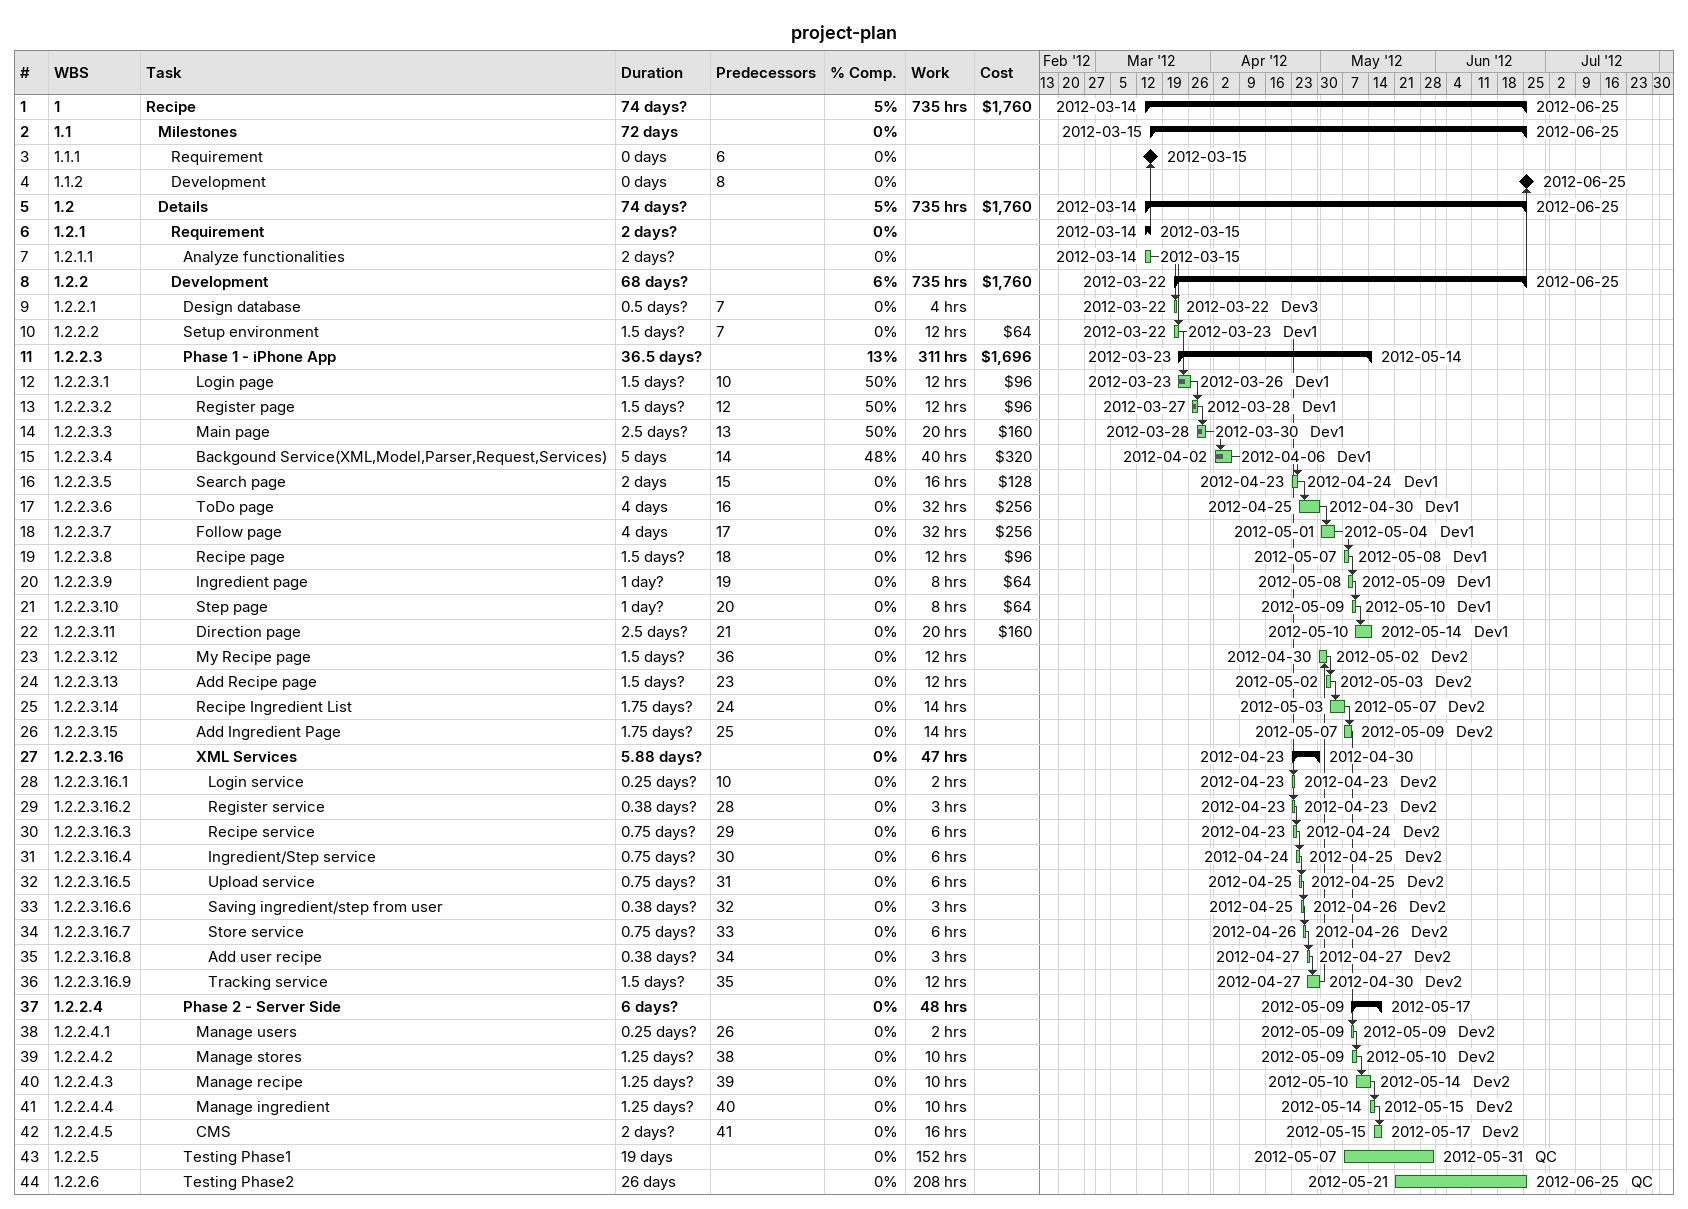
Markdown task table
project-plan

| ID | WBS | Task | Duration | Start | Finish | Predecessors | Resources | % complete | Work (h) | Cost ($) |
|---|---|---|---|---|---|---|---|---|---|---|
| 1 | 1 | **Recipe** | 74d? | 2012-03-14 | 2012-06-25 |  |  | 5 | 735 | 1760 |
| 2 | 1.1 | **Milestones** | 72d | 2012-03-15 | 2012-06-25 |  |  | 0 |  |  |
| 3 | 1.1.1 | Requirement | 0d | 2012-03-15 | 2012-03-15 | 6 |  | 0 |  |  |
| 4 | 1.1.2 | Development | 0d | 2012-06-25 | 2012-06-25 | 8 |  | 0 |  |  |
| 5 | 1.2 | **Details** | 74d? | 2012-03-14 | 2012-06-25 |  |  | 5 | 735 | 1760 |
| 6 | 1.2.1 | **Requirement** | 2d? | 2012-03-14 | 2012-03-15 |  |  | 0 |  |  |
| 7 | 1.2.1.1 | Analyze functionalities | 2d? | 2012-03-14 | 2012-03-15 |  |  | 0 |  |  |
| 8 | 1.2.2 | **Development** | 68d? | 2012-03-22 | 2012-06-25 |  |  | 6 | 735 | 1760 |
| 9 | 1.2.2.1 | Design database | 0.5d? | 2012-03-22 | 2012-03-22 | 7 | Dev3 | 0 | 4 |  |
| 10 | 1.2.2.2 | Setup environment | 1.5d? | 2012-03-22 | 2012-03-23 | 7 | Dev1 | 0 | 12 | 64 |
| 11 | 1.2.2.3 | **Phase 1 - iPhone App** | 36.5d? | 2012-03-23 | 2012-05-14 |  |  | 13 | 311 | 1696 |
| 12 | 1.2.2.3.1 | Login page | 1.5d? | 2012-03-23 | 2012-03-26 | 10 | Dev1 | 50 | 12 | 96 |
| 13 | 1.2.2.3.2 | Register page | 1.5d? | 2012-03-27 | 2012-03-28 | 12 | Dev1 | 50 | 12 | 96 |
| 14 | 1.2.2.3.3 | Main page | 2.5d? | 2012-03-28 | 2012-03-30 | 13 | Dev1 | 50 | 20 | 160 |
| 15 | 1.2.2.3.4 | Backgound Service(XML,Model,Parser,Request,Services) | 5d | 2012-04-02 | 2012-04-06 | 14 | Dev1 | 48 | 40 | 320 |
| 16 | 1.2.2.3.5 | Search page | 2d | 2012-04-23 | 2012-04-24 | 15 | Dev1 | 0 | 16 | 128 |
| 17 | 1.2.2.3.6 | ToDo page | 4d | 2012-04-25 | 2012-04-30 | 16 | Dev1 | 0 | 32 | 256 |
| 18 | 1.2.2.3.7 | Follow page | 4d | 2012-05-01 | 2012-05-04 | 17 | Dev1 | 0 | 32 | 256 |
| 19 | 1.2.2.3.8 | Recipe page | 1.5d? | 2012-05-07 | 2012-05-08 | 18 | Dev1 | 0 | 12 | 96 |
| 20 | 1.2.2.3.9 | Ingredient page | 1d? | 2012-05-08 | 2012-05-09 | 19 | Dev1 | 0 | 8 | 64 |
| 21 | 1.2.2.3.10 | Step page | 1d? | 2012-05-09 | 2012-05-10 | 20 | Dev1 | 0 | 8 | 64 |
| 22 | 1.2.2.3.11 | Direction page | 2.5d? | 2012-05-10 | 2012-05-14 | 21 | Dev1 | 0 | 20 | 160 |
| 23 | 1.2.2.3.12 | My Recipe page | 1.5d? | 2012-04-30 | 2012-05-02 | 36 | Dev2 | 0 | 12 |  |
| 24 | 1.2.2.3.13 | Add Recipe page | 1.5d? | 2012-05-02 | 2012-05-03 | 23 | Dev2 | 0 | 12 |  |
| 25 | 1.2.2.3.14 | Recipe Ingredient List | 1.75d? | 2012-05-03 | 2012-05-07 | 24 | Dev2 | 0 | 14 |  |
| 26 | 1.2.2.3.15 | Add Ingredient Page | 1.75d? | 2012-05-07 | 2012-05-09 | 25 | Dev2 | 0 | 14 |  |
| 27 | 1.2.2.3.16 | **XML Services** | 5.88d? | 2012-04-23 | 2012-04-30 |  |  | 0 | 47 |  |
| 28 | 1.2.2.3.16.1 | Login service | 0.25d? | 2012-04-23 | 2012-04-23 | 10 | Dev2 | 0 | 2 |  |
| 29 | 1.2.2.3.16.2 | Register service | 0.38d? | 2012-04-23 | 2012-04-23 | 28 | Dev2 | 0 | 3 |  |
| 30 | 1.2.2.3.16.3 | Recipe service | 0.75d? | 2012-04-23 | 2012-04-24 | 29 | Dev2 | 0 | 6 |  |
| 31 | 1.2.2.3.16.4 | Ingredient/Step service | 0.75d? | 2012-04-24 | 2012-04-25 | 30 | Dev2 | 0 | 6 |  |
| 32 | 1.2.2.3.16.5 | Upload service | 0.75d? | 2012-04-25 | 2012-04-25 | 31 | Dev2 | 0 | 6 |  |
| 33 | 1.2.2.3.16.6 | Saving ingredient/step from user | 0.38d? | 2012-04-25 | 2012-04-26 | 32 | Dev2 | 0 | 3 |  |
| 34 | 1.2.2.3.16.7 | Store service | 0.75d? | 2012-04-26 | 2012-04-26 | 33 | Dev2 | 0 | 6 |  |
| 35 | 1.2.2.3.16.8 | Add user recipe | 0.38d? | 2012-04-27 | 2012-04-27 | 34 | Dev2 | 0 | 3 |  |
| 36 | 1.2.2.3.16.9 | Tracking service | 1.5d? | 2012-04-27 | 2012-04-30 | 35 | Dev2 | 0 | 12 |  |
| 37 | 1.2.2.4 | **Phase 2 - Server Side** | 6d? | 2012-05-09 | 2012-05-17 |  |  | 0 | 48 |  |
| 38 | 1.2.2.4.1 | Manage users | 0.25d? | 2012-05-09 | 2012-05-09 | 26 | Dev2 | 0 | 2 |  |
| 39 | 1.2.2.4.2 | Manage stores | 1.25d? | 2012-05-09 | 2012-05-10 | 38 | Dev2 | 0 | 10 |  |
| 40 | 1.2.2.4.3 | Manage recipe | 1.25d? | 2012-05-10 | 2012-05-14 | 39 | Dev2 | 0 | 10 |  |
| 41 | 1.2.2.4.4 | Manage ingredient | 1.25d? | 2012-05-14 | 2012-05-15 | 40 | Dev2 | 0 | 10 |  |
| 42 | 1.2.2.4.5 | CMS | 2d? | 2012-05-15 | 2012-05-17 | 41 | Dev2 | 0 | 16 |  |
| 43 | 1.2.2.5 | Testing Phase1 | 19d | 2012-05-07 | 2012-05-31 |  | QC | 0 | 152 |  |
| 44 | 1.2.2.6 | Testing Phase2 | 26d | 2012-05-21 | 2012-06-25 |  | QC | 0 | 208 |  |
